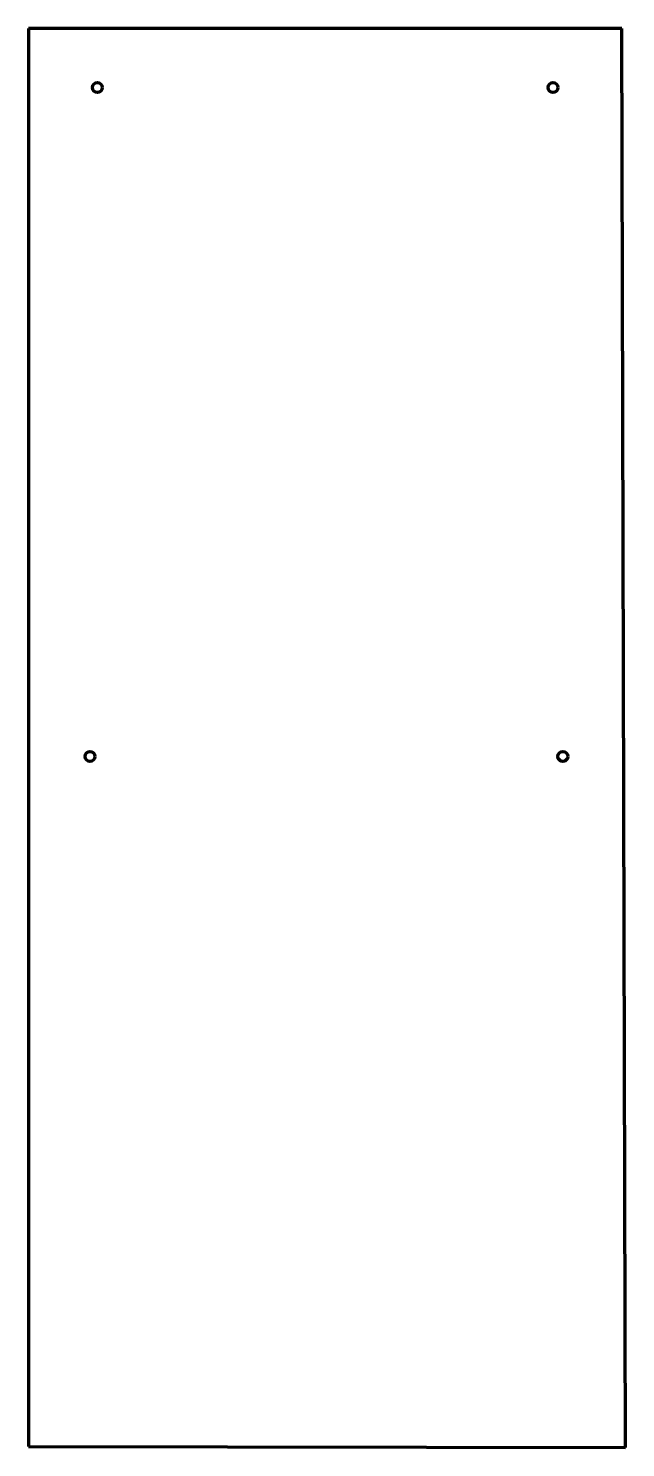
# Model space of a CAD drawing. Header units: inches. Extents: x 0 to 30.3, y 0 to 72.
import ezdxf

# ---------------------------------------------------------------- set-up
doc = ezdxf.new("R2010")
doc.units = ezdxf.units.IN
doc.header["$MEASUREMENT"] = 0
doc.layers.add('1', color=7, linetype='Continuous')

msp = doc.modelspace()

# ---------------------------------------------------------------- linework, layer by layer
at = {"color": 7, "lineweight": 90}
for p, q in [((0, 72), (0, 0.0625)), ((30.125, 72), (0, 72)), ((30.3125, 0), (30.125, 72)), ((0, 0.0625), (30.3125, 0))]:
    msp.add_line(p, q, dxfattribs=at)
at = {"layer": '1', "color": 1, "lineweight": 90}
for centre in [(3.5, 69), (26.625, 69), (3.125, 35.0625), (27.125, 35.0625)]:
    msp.add_circle(centre, 0.25, dxfattribs=at)

doc.saveas('drawing.dxf')
